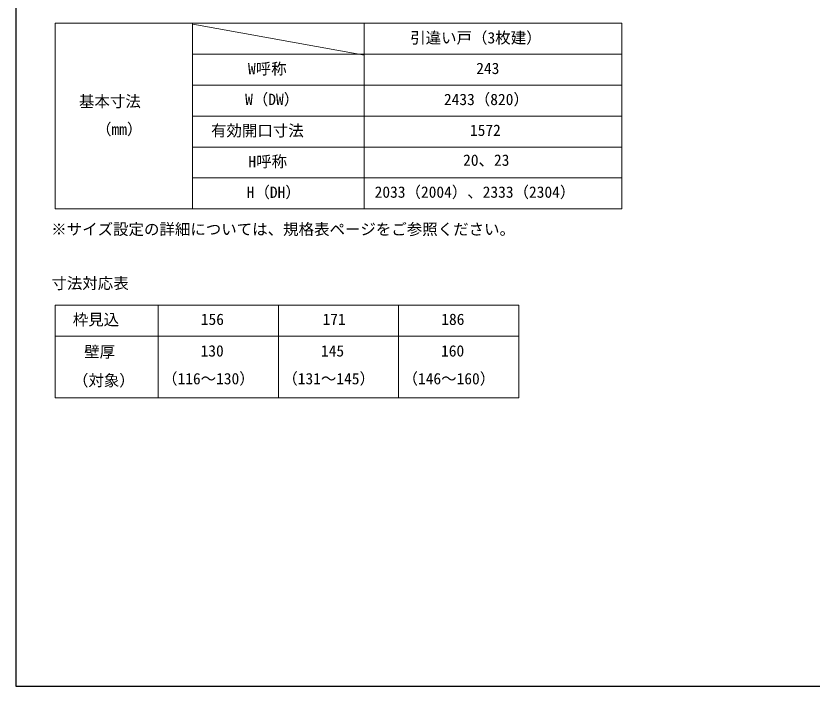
# Model space of a CAD drawing. Units: millimetres, scale not verified. Extents: x -525 to 525, y -783 to 779.
# Drawn here: x -525 to -61.5, y -783.3 to -393.3 of the extents above; entities that cross this region are included whole.
import ezdxf
from ezdxf.enums import TextEntityAlignment as Align

# ---------------------------------------------------------------- set-up
doc = ezdxf.new("R2010")
doc.units = ezdxf.units.MM
doc.header["$LTSCALE"] = 4
doc.layers.add('0-1_TABLE1', color=7, linetype='Continuous', lineweight=18)
doc.layers.add('0-2_USER1', color=3, linetype='Continuous')
doc.layers.add('0-9_YKK_ZWAK', color=7, linetype='Continuous')
doc.styles.add('ＭＳ ゴシック', font='')
doc.styles.get('ＭＳ ゴシック').set_extended_font_data('MS Gothic')

msp = doc.modelspace()

# ---------------------------------------------------------------- linework, layer by layer
at = {"layer": '0-1_TABLE1'}
for p, q in [((-502.213, -397.648), (-172.213, -397.648)), ((-502.213, -397.648), (-502.213, -505.648)), ((-422.213, -397.648), (-422.213, -505.648)), ((-421.985, -398.205), (-321.985, -416.205)), ((-322.213, -397.648), (-322.213, -505.648)), ((-172.213, -397.648), (-172.213, -505.648)), ((-422.213, -415.648), (-172.213, -415.648)), ((-422.213, -433.648), (-172.213, -433.648)), ((-422.213, -451.648), (-172.213, -451.648)), ((-422.213, -469.648), (-172.213, -469.648)), ((-422.213, -487.648), (-172.213, -487.648)), ((-502.213, -505.648), (-172.213, -505.648)), ((-502.213, -561.648), (-232.213, -561.648)), ((-502.213, -561.648), (-502.213, -615.648)), ((-442.213, -561.648), (-442.213, -615.648)), ((-372.213, -561.648), (-372.213, -615.648)), ((-302.213, -561.648), (-302.213, -615.648)), ((-232.213, -561.648), (-232.213, -615.648)), ((-502.213, -579.648), (-232.213, -579.648)), ((-502.213, -615.648), (-232.213, -615.648))]:
    msp.add_line(p, q, dxfattribs=at)
at = {"layer": '0-9_YKK_ZWAK'}
msp.add_line((-525, 746.7), (-525, -783.3), dxfattribs=at)
msp.add_lwpolyline([(-525, -783.3), (525, -783.3), (525, 746.7)], dxfattribs=at)

# ---------------------------------------------------------------- texts
at = {"layer": '0-1_TABLE1', "style": 'ＭＳ ゴシック'}
for s, p in [('引違い戸（3枚建）', (-295.46, -411.327)), ('W呼称', (-389.906, -429.353)), ('243', (-257.031, -429.148)), ('基本寸法', (-488.293, -448.341)), ('W（DW）', (-391.568, -447.199)), ('2433（820）', (-275.798, -447.199)), ('（mm）', (-478.347, -464.517)), ('有効開口寸法', (-411.435, -465.353)), ('1572', (-260.662, -465.148)), ('H呼称', (-389.651, -483.353)), ('20、23', (-264.651, -482.534)), ('H（DH）', (-390.648, -501.199)), ('2033（2004）、2333（2304）', (-316.145, -501.122)), ('枠見込', (-491.875, -575.327)), ('156', (-417.364, -575.148)), ('171', (-346.494, -575.148)), ('186', (-277.364, -575.148)), ('壁厚', (-485.278, -594.034)), ('130', (-417.491, -593.523)), ('145', (-347.389, -593.523)), ('160', (-277.491, -593.523)), ('（対象）', (-491.824, -610.722)), ('（116～130）', (-439.915, -609.699)), ('（131～145）', (-369.915, -609.699)), ('（146～160）', (-299.915, -609.699))]:
    msp.add_text(s, height=6.598, dxfattribs=at).set_placement(p, align=Align.BOTTOM_LEFT)
at = {"layer": '0-2_USER1', "style": 'ＭＳ ゴシック'}
for s, p in [('※サイズ設定の詳細については、規格表ページをご参照ください。', (-504.44, -522.745)), ('寸法対応表', (-504.338, -554.182))]:
    msp.add_text(s, height=6.598, dxfattribs=at).set_placement(p, align=Align.BOTTOM_LEFT)

doc.saveas('drawing.dxf')
